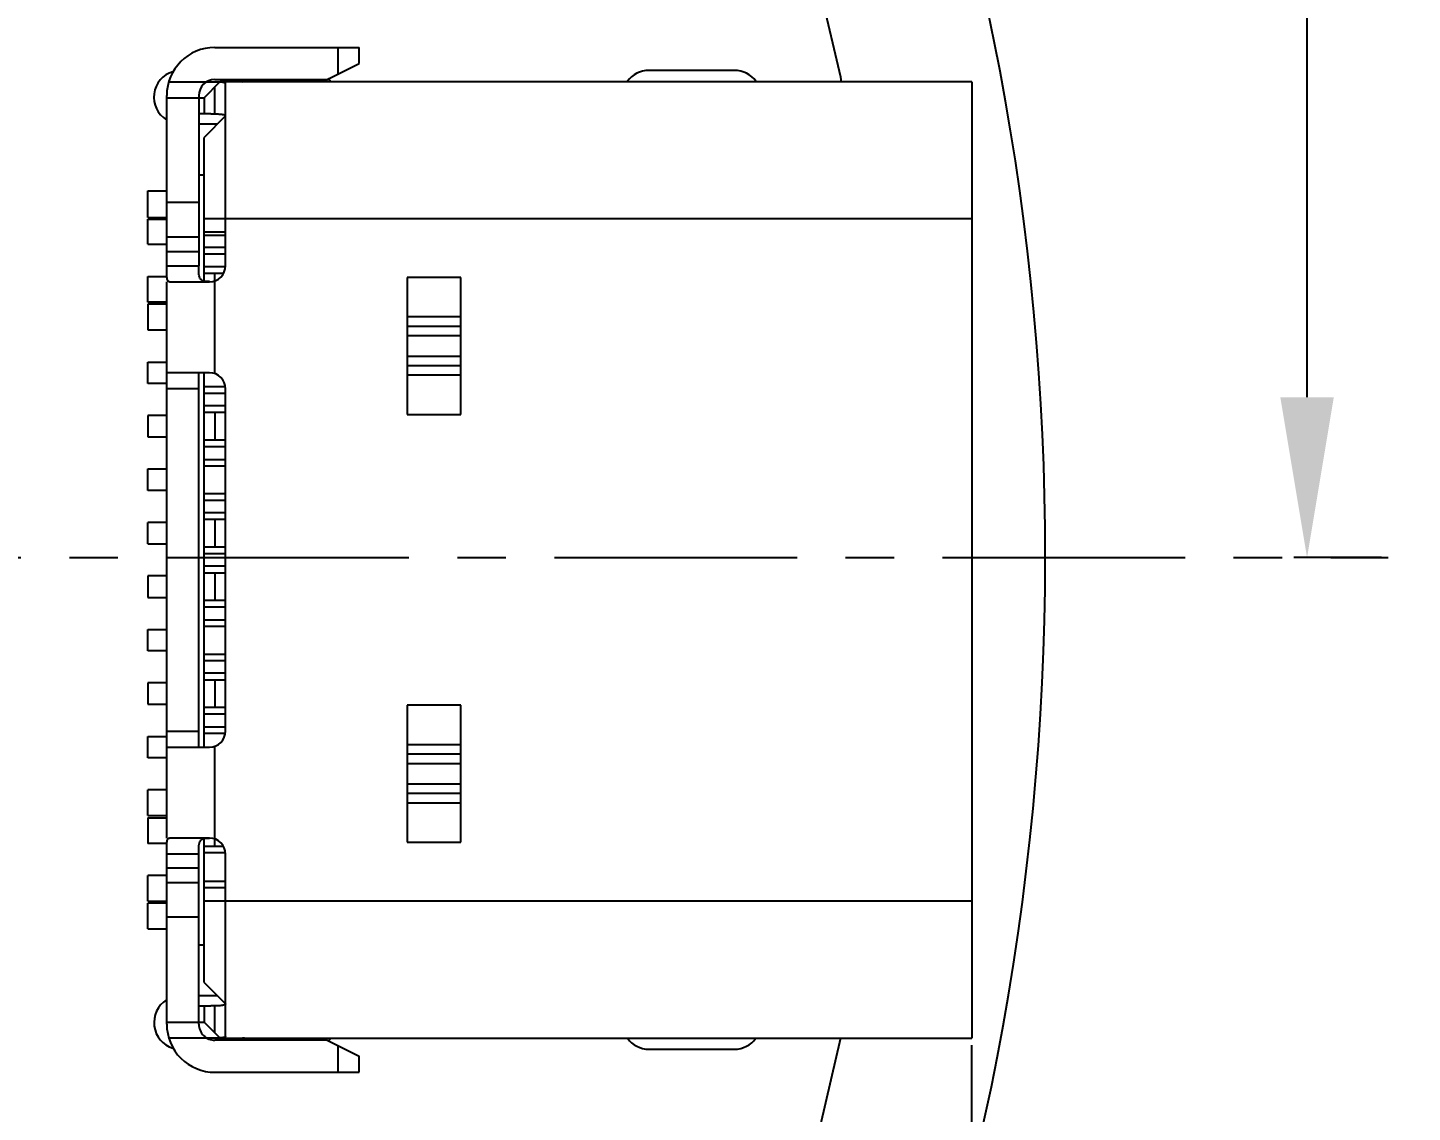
# Model space of a CAD drawing. Header units: millimetres. Extents: x -49 to 153, y -182 to -55.
# Drawn here: x 137.97 to 150.92, y -131.76 to -121.62 of the extents above; entities that cross this region are included whole.
import ezdxf

# ---------------------------------------------------------------- set-up
doc = ezdxf.new("R2010")
doc.units = ezdxf.units.MM
doc.header["$LTSCALE"] = 1.21
doc.header["$MEASUREMENT"] = 0
doc.header["$PDMODE"] = 3
doc.header["$PDSIZE"] = 0.3125
doc.linetypes.add('CENTER', pattern=[0.6, 0.375, -0.075, 0.075, -0.075])
doc.layers.get('0').update_dxf_attribs({"linetype": 'CONTINUOUS'})
doc.layers.get('DEFPOINTS').update_dxf_attribs({"linetype": 'CONTINUOUS'})
doc.layers.add('Dim', color=3, linetype='CONTINUOUS', lineweight=25)
doc.styles.get("Standard").update_dxf_attribs({"font": 'txt', "width": 0.8})
doc.dimstyles.get("Standard").update_dxf_attribs({"dimtxt": 0.15625, "dimasz": 0.1875, "dimexe": 0.125, "dimexo": 0.0625, "dimgap": 0.09, "dimtad": 0, "dimtih": 1, "dimtoh": 1, "dimzin": 4, "dimdsep": 46, "dimtxsty": 'Standard', "dimblk": '_FILLED', "dimblk1": '_FILLED', "dimblk2": '_FILLED', "dimcen": 0.09, "dimazin": 1, "dimtp": 0.01, "dimtm": 0.01, "dimtfac": 1, "dimtofl": 0, "dimtmove": 0, "dimatfit": 3, "dimldrblk": '_FILLED', "dimfxl": 1, "dimtolj": 1, "dimtzin": 4, "dimarcsym": 0})

# ---------------------------------------------------------------- blocks, each defined once
blk = doc.blocks.new('_FILLED')
at = {"color": 0, "linetype": 'ByBlock'}
blk.add_solid([(0, 0), (-1, 0.1667), (-1, -0.1667)], dxfattribs=at)
blk = doc.blocks.new('*D78')
at = {"layer": 'DEFPOINTS', "color": 0}
for p in [(146.8, -131.067), (123.008, -153.378), (123.008, -165.007)]:
    blk.add_point(p, dxfattribs=at)
at = {"layer": 'Dim', "color": 0, "lineweight": -2}
for p, q in [((146.8, -131.13), (146.8, -165.132)), ((123.008, -153.44), (123.008, -165.132)), ((124.508, -165.007), (133.014, -165.007)), ((145.3, -165.007), (136.794, -165.007))]:
    blk.add_line(p, q, dxfattribs=at)
at = {"layer": 'Dim', "color": 0, "lineweight": -2, "xscale": 1.5, "yscale": 1.5, "zscale": 1.5, "rotation": 180}
blk.add_blockref('_FILLED', (123.008, -165.007), dxfattribs=at)
at = {"layer": 'Dim', "color": 0, "lineweight": -2, "xscale": 1.5, "yscale": 1.5, "zscale": 1.5}
blk.add_blockref('_FILLED', (146.8, -165.007), dxfattribs=at)
at = {"layer": 'Dim', "color": 0, "insert": (134.904, -165.007), "char_height": 1.5, "attachment_point": 5, "line_spacing_factor": 1.5}
blk.add_mtext('\\A1;23.8', dxfattribs=at)
blk = doc.blocks.new('*D79')
at = {"layer": 'DEFPOINTS', "color": 0}
for p in [(103.988, -113.91), (95.946, -118.389), (95.709, -126.574), (123.008, -126.574), (150.698, -126.574)]:
    blk.add_point(p, dxfattribs=at)
at = {"layer": 'Dim', "color": 0, "lineweight": -2}
for p, q in [((103.936, -113.875), (99.37, -110.835)), ((95.647, -126.574), (94.61, -126.574))]:
    blk.add_line(p, q, dxfattribs=at)
for start, end in [(149.3821, 160.1502), (166.1919, 176.9599)]:
    blk.add_arc((123.008, -126.574), 28.273, start, end, dxfattribs=at)
at = {"layer": 'Dim', "color": 0, "lineweight": -2, "xscale": 1.5, "yscale": 1.5, "zscale": 1.5}
for p, rotation in [((99.474, -110.904), 57.86208909579157), ((94.735, -126.574), 268.4799565881056)]:
    blk.add_blockref('_FILLED', p, dxfattribs=dict(at, rotation=rotation))
at = {"layer": 'Dim', "color": 0, "insert": (95.946, -118.389), "char_height": 1.5, "attachment_point": 5, "rotation": 73.171}
blk.add_mtext('\\A1;34%%d', dxfattribs=at)
blk = doc.blocks.new('*D80')
at = {"layer": 'DEFPOINTS', "color": 0}
for p in [(95.709, -126.574), (123.008, -126.574), (150.698, -126.574), (95.977, -134.809), (104.099, -139.273)]:
    blk.add_point(p, dxfattribs=at)
at = {"layer": 'Dim', "color": 0, "lineweight": -2}
for p, q in [((95.647, -126.574), (94.626, -126.574)), ((104.047, -139.308), (99.446, -142.398))]:
    blk.add_line(p, q, dxfattribs=at)
for start, end in [(183.0418, 193.9194), (199.9645, 210.8421)]:
    blk.add_arc((123.008, -126.574), 28.257, start, end, dxfattribs=at)
at = {"layer": 'Dim', "color": 0, "lineweight": -2, "xscale": 1.5, "yscale": 1.5, "zscale": 1.5}
for p, rotation in [((94.751, -126.574), 91.52090279416298), ((99.55, -142.328), 302.3630280277945)]:
    blk.add_blockref('_FILLED', p, dxfattribs=dict(at, rotation=rotation))
at = {"layer": 'Dim', "color": 0, "insert": (95.977, -134.809), "char_height": 1.5, "attachment_point": 5, "rotation": 286.942}
blk.add_mtext('\\A1;34%%d', dxfattribs=at)
blk = doc.blocks.new('*D83')
at = {"layer": 'DEFPOINTS', "color": 0}
for p in [(138.008, -110.074), (149.938, -126.574), (150.698, -126.574)]:
    blk.add_point(p, dxfattribs=at)
at = {"layer": 'Dim', "color": 0, "lineweight": -2}
for p, q in [((138.071, -110.074), (150.063, -110.074)), ((149.938, -111.574), (149.938, -116.134)), ((149.938, -125.074), (149.938, -120.514)), ((150.635, -126.574), (149.813, -126.574))]:
    blk.add_line(p, q, dxfattribs=at)
at = {"layer": 'Dim', "color": 0, "lineweight": -2, "xscale": 1.5, "yscale": 1.5, "zscale": 1.5}
for p, rotation in [((149.938, -110.074), 90), ((149.938, -126.574), 270)]:
    blk.add_blockref('_FILLED', p, dxfattribs=dict(at, rotation=rotation))
at = {"layer": 'Dim', "color": 0, "insert": (149.938, -118.324), "char_height": 1.5, "attachment_point": 5, "rotation": 90, "line_spacing_factor": 1.5}
blk.add_mtext('\\A1;16.50', dxfattribs=at)

msp = doc.modelspace()

# ---------------------------------------------------------------- linework, layer by layer
at = {"color": 7, "linetype": 'Continuous'}
for p, q in [((145.577, -122.083), (145.234, -120.616)), ((145.235, -132.528), (145.577, -131.062))]:
    msp.add_line(p, q, dxfattribs=at)
at = {"color": 6, "linetype": 'Continuous'}
for p, q in [((139.722, -121.805), (141.072, -121.805)), ((140.872, -121.805), (140.872, -122.055)), ((141.072, -121.955), (141.072, -121.805)), ((140.772, -122.105), (141.072, -121.955)), ((139.291, -122.125), (139.77, -122.125)), ((139.622, -122.275), (139.77, -122.126)), ((139.722, -122.105), (140.772, -122.105)), ((146.802, -122.125), (139.772, -122.125)), ((140.492, -122.105), (140.492, -122.125)), ((140.642, -122.125), (140.642, -122.105)), ((144.582, -122.019), (143.782, -122.019)), ((145.584, -122.125), (145.577, -122.083)), ((146.802, -122.125), (146.802, -131.065)), ((139.272, -123.845), (139.272, -122.255)), ((139.572, -122.255), (139.572, -123.845)), ((139.722, -122.425), (139.722, -122.175)), ((139.822, -123.845), (139.822, -122.14)), ((139.272, -122.275), (139.622, -122.275)), ((139.622, -122.275), (139.622, -122.425)), ((139.686, -122.425), (139.572, -122.425)), ((139.822, -122.445), (139.622, -122.645)), ((139.686, -122.425), (139.722, -122.425)), ((139.572, -122.52), (139.747, -122.52)), ((139.622, -123.989), (139.622, -122.645)), ((139.572, -122.995), (139.622, -122.995)), ((139.094, -123.145), (139.272, -123.145)), ((139.094, -123.395), (139.094, -123.145)), ((139.572, -123.255), (139.272, -123.255)), ((139.094, -123.395), (139.272, -123.395)), ((139.094, -123.41), (139.272, -123.41)), ((139.094, -123.645), (139.094, -123.41)), ((139.622, -123.405), (146.802, -123.405)), ((139.822, -123.532), (139.622, -123.532)), ((139.094, -123.645), (139.272, -123.645)), ((139.272, -123.576), (139.572, -123.576)), ((139.822, -123.562), (139.622, -123.562)), ((139.822, -123.675), (139.622, -123.675)), ((139.572, -123.716), (139.272, -123.716)), ((139.622, -123.735), (139.822, -123.735)), ((139.272, -123.845), (139.572, -123.845)), ((139.82, -123.855), (139.622, -123.855)), ((139.622, -123.915), (139.803, -123.915)), ((139.722, -124.853), (139.722, -123.915)), ((139.094, -123.945), (139.272, -123.945)), ((139.094, -124.185), (139.094, -123.945)), ((139.272, -129.195), (139.272, -123.995)), ((139.298, -123.995), (139.672, -123.995)), ((142.022, -123.954), (141.522, -123.954)), ((141.522, -123.954), (141.522, -125.235)), ((142.022, -125.235), (142.022, -123.954)), ((139.272, -124.185), (139.094, -124.185)), ((139.272, -124.205), (139.094, -124.205)), ((139.094, -124.205), (139.094, -124.445)), ((141.522, -124.321), (142.022, -124.321)), ((139.094, -124.445), (139.272, -124.445)), ((141.522, -124.409), (142.022, -124.409)), ((142.022, -124.501), (141.522, -124.501)), ((141.522, -124.689), (142.022, -124.689)), ((139.094, -124.745), (139.272, -124.745)), ((139.094, -124.945), (139.094, -124.745)), ((139.672, -124.845), (139.272, -124.845)), ((139.572, -128.345), (139.572, -124.845)), ((139.622, -128.345), (139.622, -124.845)), ((142.022, -124.78), (141.522, -124.78)), ((139.272, -124.945), (139.094, -124.945)), ((139.622, -124.975), (139.819, -124.975)), ((142.022, -124.869), (141.522, -124.869)), ((139.572, -124.995), (139.272, -124.995)), ((139.622, -125.035), (139.822, -125.035)), ((139.822, -128.195), (139.822, -124.995)), ((139.822, -125.155), (139.622, -125.155)), ((139.622, -125.215), (139.822, -125.215)), ((139.722, -125.215), (139.722, -125.475)), ((141.522, -125.235), (142.022, -125.235)), ((139.272, -125.245), (139.094, -125.245)), ((139.094, -125.245), (139.094, -125.445)), ((139.094, -125.445), (139.272, -125.445)), ((139.822, -125.475), (139.622, -125.475)), ((139.622, -125.535), (139.822, -125.535)), ((139.094, -125.745), (139.272, -125.745)), ((139.094, -125.945), (139.094, -125.745)), ((139.622, -125.655), (139.822, -125.655)), ((139.622, -125.715), (139.822, -125.715)), ((139.272, -125.945), (139.094, -125.945)), ((139.622, -125.975), (139.822, -125.975)), ((139.622, -126.035), (139.822, -126.035)), ((139.272, -126.245), (139.094, -126.245)), ((139.094, -126.445), (139.094, -126.245)), ((139.822, -126.155), (139.622, -126.155)), ((139.622, -126.215), (139.822, -126.215)), ((139.722, -126.215), (139.722, -126.475)), ((139.094, -126.445), (139.272, -126.445)), ((139.822, -126.475), (139.622, -126.475)), ((139.622, -126.535), (139.822, -126.535)), ((139.822, -126.655), (139.622, -126.655)), ((139.272, -126.745), (139.094, -126.745)), ((139.094, -126.745), (139.094, -126.945)), ((139.622, -126.715), (139.822, -126.715)), ((139.722, -126.715), (139.722, -126.975)), ((139.094, -126.945), (139.272, -126.945)), ((139.822, -126.975), (139.622, -126.975)), ((139.622, -127.035), (139.822, -127.035)), ((139.622, -127.155), (139.822, -127.155)), ((139.094, -127.245), (139.272, -127.245)), ((139.094, -127.445), (139.094, -127.245)), ((139.622, -127.215), (139.822, -127.215)), ((139.272, -127.445), (139.094, -127.445)), ((139.622, -127.475), (139.822, -127.475)), ((139.622, -127.535), (139.822, -127.535)), ((139.822, -127.655), (139.622, -127.655)), ((139.272, -127.745), (139.094, -127.745)), ((139.094, -127.745), (139.094, -127.945)), ((139.622, -127.715), (139.822, -127.715)), ((139.722, -127.715), (139.722, -127.975)), ((139.094, -127.945), (139.272, -127.945)), ((142.022, -127.954), (141.522, -127.954)), ((141.522, -127.954), (141.522, -129.235)), ((142.022, -129.235), (142.022, -127.954)), ((139.822, -127.975), (139.622, -127.975)), ((139.622, -128.035), (139.822, -128.035)), ((139.272, -128.195), (139.572, -128.195)), ((139.622, -128.155), (139.822, -128.155)), ((139.622, -128.215), (139.819, -128.215)), ((139.094, -128.245), (139.272, -128.245)), ((139.094, -128.445), (139.094, -128.245)), ((139.722, -129.27), (139.722, -128.336)), ((141.522, -128.321), (142.022, -128.321)), ((139.272, -128.445), (139.094, -128.445)), ((139.272, -128.345), (139.672, -128.345)), ((141.522, -128.409), (142.022, -128.409)), ((142.022, -128.501), (141.522, -128.501)), ((141.522, -128.689), (142.022, -128.689)), ((139.272, -128.745), (139.094, -128.745)), ((139.094, -128.985), (139.094, -128.745)), ((142.022, -128.78), (141.522, -128.78)), ((139.094, -128.985), (139.272, -128.985)), ((142.022, -128.869), (141.522, -128.869)), ((139.094, -129.005), (139.272, -129.005)), ((139.094, -129.005), (139.094, -129.245)), ((139.272, -129.245), (139.094, -129.245)), ((139.672, -129.195), (139.298, -129.195)), ((139.622, -130.545), (139.622, -129.2)), ((141.522, -129.235), (142.022, -129.235)), ((139.572, -129.345), (139.272, -129.345)), ((139.272, -130.935), (139.272, -129.345)), ((139.572, -130.935), (139.572, -129.345)), ((139.622, -129.27), (139.8, -129.27)), ((139.622, -129.33), (139.819, -129.33)), ((139.822, -131.049), (139.822, -129.345)), ((139.272, -129.473), (139.572, -129.473)), ((139.272, -129.545), (139.094, -129.545)), ((139.094, -129.785), (139.094, -129.545)), ((139.572, -129.614), (139.272, -129.614)), ((139.622, -129.597), (139.822, -129.597)), ((139.622, -129.657), (139.822, -129.657)), ((139.094, -129.785), (139.272, -129.785)), ((139.272, -129.805), (139.094, -129.805)), ((139.094, -130.045), (139.094, -129.805)), ((146.802, -129.785), (139.622, -129.785)), ((139.572, -129.934), (139.272, -129.934)), ((139.094, -130.045), (139.272, -130.045)), ((139.622, -130.195), (139.572, -130.195)), ((139.622, -130.545), (139.822, -130.745)), ((139.747, -130.67), (139.572, -130.67)), ((139.572, -130.765), (139.686, -130.765)), ((139.622, -130.765), (139.622, -130.915)), ((139.722, -130.764), (139.686, -130.765)), ((139.722, -131.015), (139.722, -130.764)), ((139.272, -130.915), (139.622, -130.915)), ((139.622, -130.915), (139.77, -131.063)), ((139.77, -131.065), (139.291, -131.065)), ((140.772, -131.085), (139.722, -131.085)), ((139.772, -131.065), (146.802, -131.065)), ((140.492, -131.065), (140.492, -131.085)), ((140.642, -131.085), (140.642, -131.065)), ((140.772, -131.085), (141.072, -131.235)), ((140.872, -131.135), (140.872, -131.385)), ((143.783, -131.169), (144.583, -131.169)), ((141.072, -131.385), (141.072, -131.235)), ((139.722, -131.385), (141.072, -131.385))]:
    msp.add_line(p, q, dxfattribs=at)
at = {"color": 4, "linetype": 'CENTER', "ltscale": 5}
msp.add_line((95.709, -126.574), (150.698, -126.574), dxfattribs=at)
at = {"color": 7, "linetype": 'Continuous'}
msp.add_arc((123.008, -126.574), 24.48, 100.9793, 79.0159, dxfattribs=at)
at = {"color": 6, "linetype": 'Continuous'}
for centre, radius, start, end in [((139.722, -122.255), 0.45, 89.9988, 179.9988), ((139.402, -122.27), 0.25, 107.0493, 238.0147), ((139.722, -122.255), 0.15, 89.9988, 179.9988), ((139.98, -121.975), 0.15, 269.9988, 299.9029), ((140.602, -122.27), 0.25, 36.1814, 44.7386), ((143.782, -122.269), 0.25, 90.0045, 143.8881), ((144.582, -122.269), 0.25, 36.0707, 90.0045), ((139.672, -123.845), 0.15, 269.9988, 359.9988), ((139.672, -124.995), 0.15, 359.9988, 89.9988), ((139.672, -128.195), 0.15, 269.9988, 359.9988), ((139.672, -129.345), 0.15, 359.9988, 89.9988), ((139.403, -130.92), 0.25, 122.2173, 252.7466), ((139.722, -130.935), 0.45, 179.9988, 269.9988), ((139.722, -130.935), 0.15, 179.9988, 269.9988), ((139.98, -131.215), 0.15, 60.0946, 89.9988), ((140.603, -130.92), 0.25, 316.2659, 323.7947), ((143.782, -130.919), 0.25, 216.2744, 270.0045), ((144.582, -130.919), 0.25, 270.0045, 323.6835)]:
    msp.add_arc(centre, radius, start, end, dxfattribs=at)
for points, knots in [([(139.77, -122.126), (139.778, -122.127), (139.791, -122.128), (139.805, -122.13), (139.814, -122.133), (139.818, -122.135), (139.821, -122.137), (139.822, -122.139), (139.822, -122.14)], [0, 0, 0, 0, 0.396301, 0.692128, 0.801126, 0.885377, 0.948565, 1, 1, 1, 1]), ([(139.722, -122.425), (139.736, -122.425), (139.755, -122.426), (139.78, -122.428), (139.794, -122.43), (139.806, -122.432), (139.814, -122.435), (139.82, -122.439), (139.822, -122.444), (139.822, -122.445)], [0, 0, 0, 0, 0.390034, 0.551988, 0.689235, 0.800891, 0.886957, 0.950101, 1, 1, 1, 1]), ([(139.298, -123.995), (139.295, -123.995), (139.288, -123.993), (139.281, -123.983), (139.276, -123.969), (139.274, -123.95), (139.272, -123.928), (139.272, -123.902), (139.272, -123.874), (139.272, -123.855), (139.272, -123.845)], [0, 0, 0, 0, 0.058249, 0.124867, 0.214663, 0.331928, 0.474576, 0.637764, 0.815436, 1, 1, 1, 1]), ([(139.672, -123.994), (139.662, -123.994), (139.643, -123.993), (139.617, -123.99), (139.598, -123.981), (139.588, -123.971), (139.58, -123.957), (139.574, -123.937), (139.572, -123.909), (139.572, -123.877), (139.572, -123.856), (139.572, -123.845)], [0, 0, 0, 0, 0.138155, 0.258905, 0.36183, 0.410568, 0.460694, 0.572168, 0.702395, 0.847441, 1, 1, 1, 1]), ([(139.272, -129.345), (139.272, -129.335), (139.272, -129.315), (139.272, -129.287), (139.272, -129.262), (139.274, -129.239), (139.276, -129.22), (139.28, -129.206), (139.288, -129.197), (139.294, -129.195), (139.298, -129.195)], [0, 0, 0, 0, 0.184568, 0.362245, 0.525436, 0.668087, 0.785345, 0.875124, 0.941747, 1, 1, 1, 1]), ([(139.572, -129.345), (139.572, -129.334), (139.572, -129.312), (139.572, -129.281), (139.574, -129.253), (139.581, -129.228), (139.595, -129.21), (139.617, -129.2), (139.643, -129.196), (139.662, -129.195), (139.672, -129.195)], [0, 0, 0, 0, 0.152712, 0.297903, 0.428287, 0.53978, 0.63798, 0.740984, 0.861776, 1, 1, 1, 1]), ([(139.822, -130.744), (139.822, -130.746), (139.82, -130.75), (139.814, -130.754), (139.806, -130.757), (139.794, -130.76), (139.78, -130.762), (139.755, -130.764), (139.736, -130.764), (139.722, -130.764)], [0, 0, 0, 0, 0.049898, 0.113038, 0.199102, 0.310754, 0.447995, 0.609955, 1, 1, 1, 1]), ([(139.822, -131.049), (139.822, -131.05), (139.821, -131.052), (139.818, -131.055), (139.814, -131.057), (139.805, -131.059), (139.79, -131.062), (139.777, -131.063), (139.77, -131.063)], [0, 0, 0, 0, 0.051434, 0.114616, 0.198862, 0.307857, 0.603691, 1, 1, 1, 1])]:
    msp.add_open_spline(points, degree=3, knots=knots, dxfattribs=at)

# ---------------------------------------------------------------- dimensions: what is measured, and where the dimension line sits
at = {"layer": 'Dim'}
dim = msp.add_linear_dim(base=(149.938, -126.574), p1=(138.008, -110.074), p2=(150.698, -126.574), angle=90, dimstyle='Standard', override={"dimtxt": 1.5, "dimasz": 1.5, "dimtih": 0, "dimtoh": 0, "dimzin": 0, "dimcen": 0.198, "dimadec": 0, "dimazin": 0, "dimtp": 0, "dimtm": 0, "dimtdec": 4, "dimtzin": 0, "dimarcsym": 1}, dxfattribs=at)
dim.commit()
dim.dimension.update_dxf_attribs({"geometry": '*D83', "text_midpoint": (149.938, -118.324)})
for base, line1, picture, middle in [((95.946, -118.389), ((123.008, -126.574), (103.988, -113.91)), '*D79', (95.946, -118.389)), ((95.977, -134.809), ((123.008, -126.574), (104.099, -139.273)), '*D80', (95.977, -134.809))]:
    dim = msp.add_angular_dim_2l(base=base, line1=line1, line2=((95.709, -126.574), (150.698, -126.574)), dimstyle='Standard', override={"dimtxt": 1.5, "dimasz": 1.5, "dimtih": 0, "dimtoh": 0, "dimzin": 0, "dimcen": 0.198, "dimadec": 0, "dimazin": 0, "dimtp": 0, "dimtm": 0, "dimtdec": 4, "dimtzin": 0, "dimarcsym": 1}, dxfattribs=at)
    dim.commit()
    dim.dimension.update_dxf_attribs({"geometry": picture, "text_midpoint": middle})
dim = msp.add_linear_dim(base=(123.008, -165.007), p1=(146.8, -131.067), p2=(123.008, -153.378), dimstyle='Standard', override={"dimtxt": 1.5, "dimasz": 1.5, "dimtih": 0, "dimtoh": 0, "dimdec": 1, "dimzin": 0, "dimcen": 0.198, "dimadec": 0, "dimazin": 0, "dimtp": 0, "dimtm": 0, "dimtdec": 4, "dimtzin": 0, "dimarcsym": 1}, dxfattribs=at)
dim.commit()
dim.dimension.update_dxf_attribs({"geometry": '*D78', "text_midpoint": (134.904, -165.007)})

doc.saveas('drawing.dxf')
